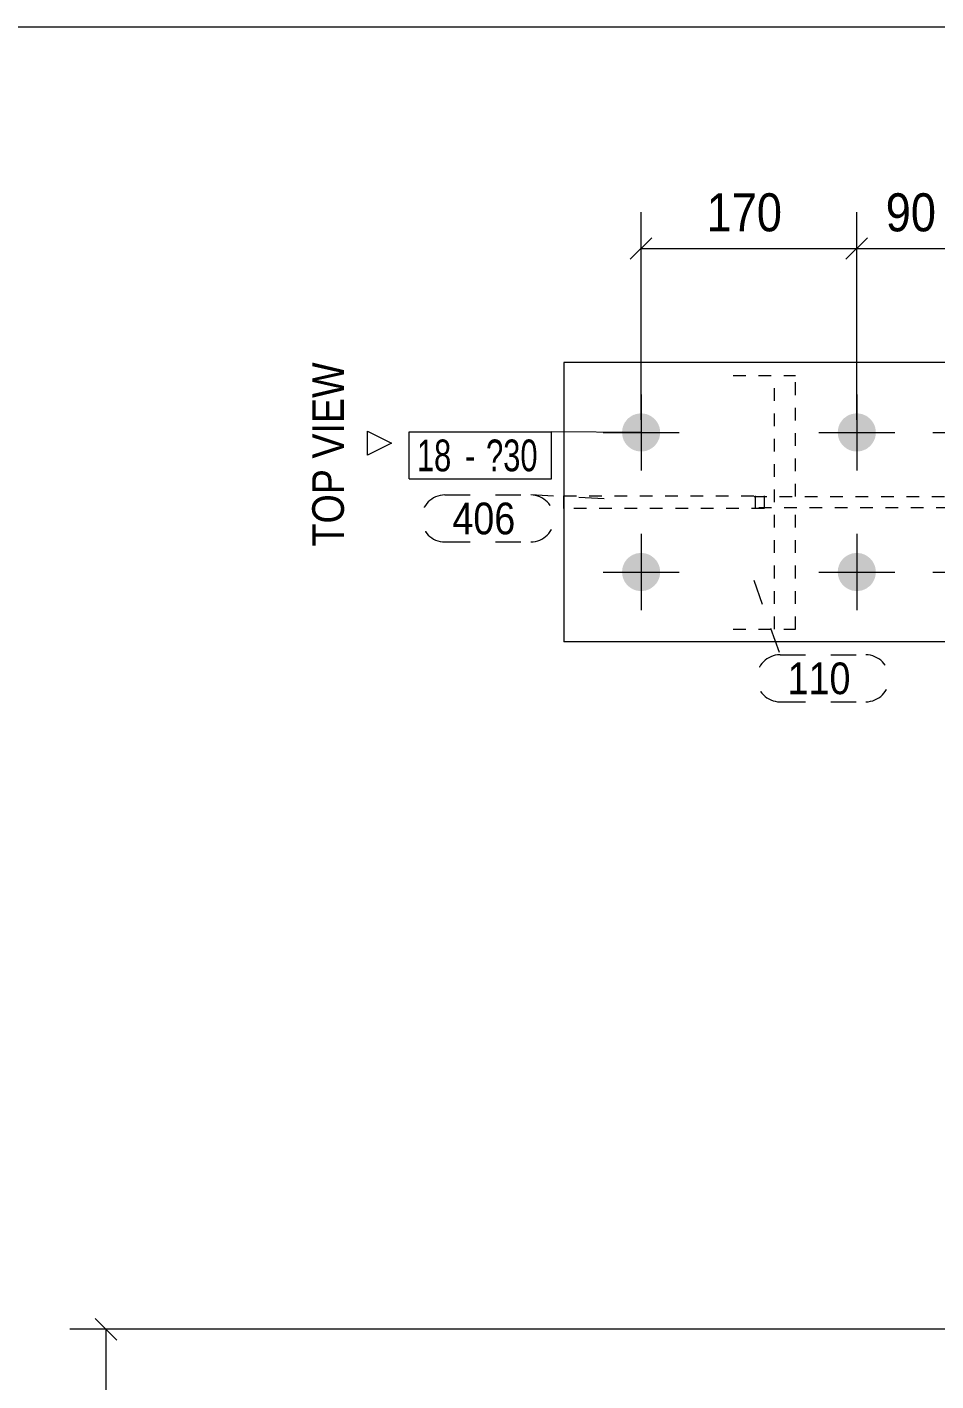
# Model space of a CAD drawing. Header units: millimetres. Extents: x 2 to 579, y 1 to 825.
# Drawn here: x 133.2 to 204.8, y 718.3 to 825 of the extents above; entities that cross this region are included whole.
import ezdxf

# ---------------------------------------------------------------- set-up
doc = ezdxf.new("R2010")
doc.units = ezdxf.units.MM
for name, pattern in [('XKITLINE00', [0]), ('XKITLINE01', [4, 1, -1, 1, -1]), ('XKITLINE02', [4, 2, -2]), ('XKITLINE03', [6, 3, -1, 1, -1])]:
    doc.linetypes.add(name, pattern=pattern)
for name, color, linetype, lineweight in [('Bolt', 3, 'Continuous', 0), ('BoltMark', 7, 'Continuous', 0), ('Dimensions', 7, 'Continuous', 0), ('DrawingSheet', 5, 'Continuous', 0), ('OtherObjectType', 7, 'Continuous', 0), ('Part', 2, 'Continuous', 0), ('PartMark', 7, 'Continuous', 0)]:
    doc.layers.add(name, color=color, linetype=linetype, lineweight=lineweight)
doc.styles.add('ARIAL', font='ARIAL.TTF')
doc.styles.add('ARIAL_NARROW', font='ARIALN.TTF')

# ---------------------------------------------------------------- blocks, each defined once
blk = doc.blocks.new('*A45')
at = {"layer": 'Bolt'}
for points in [[(181.61, 794.55), (181.64, 794.55), (181.68, 794.55), (181.72, 794.54), (181.75, 794.54), (181.79, 794.53), (181.83, 794.53), (181.86, 794.52), (181.9, 794.51), (181.94, 794.51), (181.97, 794.5), (182.01, 794.49), (182.04, 794.47), (182.08, 794.46), (182.11, 794.45), (182.14, 794.44), (182.18, 794.42), (182.21, 794.41), (182.25, 794.39), (182.28, 794.37), (182.31, 794.36), (182.34, 794.34), (182.37, 794.32), (182.4, 794.3), (182.43, 794.28), (182.46, 794.25), (182.49, 794.23), (182.52, 794.21), (182.55, 794.19), (182.58, 794.16), (182.61, 794.14), (182.63, 794.11), (182.66, 794.08), (182.68, 794.06), (182.71, 794.03), (182.73, 794), (182.75, 793.97), (182.78, 793.94), (182.8, 793.91), (182.82, 793.88), (182.84, 793.85), (182.86, 793.82), (182.88, 793.79), (182.89, 793.76), (182.91, 793.72), (182.93, 793.69), (182.94, 793.66), (182.96, 793.62), (182.97, 793.59), (182.98, 793.56), (183, 793.52), (183.01, 793.49), (183.02, 793.45), (183.03, 793.41), (183.03, 793.38), (183.04, 793.34), (183.05, 793.31), (183.05, 793.27), (183.06, 793.23), (183.06, 793.2), (183.07, 793.16), (183.07, 793.12), (183.07, 793.09), (183.07, 793.05), (183.07, 793.01), (183.07, 792.98), (183.07, 792.94), (183.06, 792.9), (183.06, 792.87), (183.05, 792.83), (183.05, 792.79), (183.04, 792.76), (183.03, 792.72), (183.03, 792.69), (183.02, 792.65), (183.01, 792.61), (183, 792.58), (182.98, 792.54), (182.97, 792.51), (182.96, 792.48), (182.94, 792.44), (182.93, 792.41), (182.91, 792.38), (182.89, 792.34), (182.88, 792.31), (182.86, 792.28), (182.84, 792.25), (182.82, 792.22), (182.8, 792.19), (182.78, 792.16), (182.75, 792.13), (182.73, 792.1), (182.71, 792.07), (182.68, 792.04), (182.66, 792.02), (182.63, 791.99), (182.61, 791.96), (182.58, 791.94), (182.55, 791.91), (182.52, 791.89), (182.49, 791.87), (182.46, 791.85), (182.43, 791.82), (182.4, 791.8), (182.37, 791.78), (182.34, 791.76), (182.31, 791.74), (182.28, 791.73), (182.25, 791.71), (182.21, 791.69), (182.18, 791.68), (182.14, 791.66), (182.11, 791.65), (182.08, 791.64), (182.04, 791.63), (182.01, 791.61), (181.97, 791.6), (181.94, 791.59), (181.9, 791.59), (181.86, 791.58), (181.83, 791.57), (181.79, 791.57), (181.75, 791.56), (181.72, 791.56), (181.68, 791.55), (181.64, 791.55), (181.61, 791.55), (181.57, 791.55), (181.53, 791.55), (181.5, 791.55), (181.46, 791.55), (181.42, 791.56), (181.39, 791.56), (181.35, 791.57), (181.31, 791.57), (181.28, 791.58), (181.24, 791.59), (181.21, 791.59), (181.17, 791.6), (181.14, 791.61), (181.1, 791.63), (181.07, 791.64), (181.03, 791.65), (181, 791.66), (180.96, 791.68), (180.93, 791.69), (180.9, 791.71), (180.86, 791.73), (180.83, 791.74), (180.8, 791.76), (180.77, 791.78), (180.74, 791.8), (180.71, 791.82), (180.68, 791.85), (180.65, 791.87), (180.62, 791.89), (180.59, 791.91), (180.56, 791.94), (180.54, 791.96), (180.51, 791.99), (180.48, 792.02), (180.46, 792.04), (180.44, 792.07), (180.41, 792.1), (180.39, 792.13), (180.37, 792.16), (180.34, 792.19), (180.32, 792.22), (180.3, 792.25), (180.28, 792.28), (180.27, 792.31), (180.25, 792.34), (180.23, 792.38), (180.21, 792.41), (180.2, 792.44), (180.19, 792.48), (180.17, 792.51), (180.16, 792.54), (180.15, 792.58), (180.14, 792.61), (180.13, 792.65), (180.12, 792.69), (180.11, 792.72), (180.1, 792.76), (180.09, 792.79), (180.09, 792.83), (180.08, 792.87), (180.08, 792.9), (180.08, 792.94), (180.07, 792.98), (180.07, 793.01), (180.07, 793.05), (180.07, 793.09), (180.07, 793.12), (180.08, 793.16), (180.08, 793.2), (180.08, 793.23), (180.09, 793.27), (180.09, 793.31), (180.1, 793.34), (180.11, 793.38), (180.12, 793.41), (180.13, 793.45), (180.14, 793.49), (180.15, 793.52), (180.16, 793.56), (180.17, 793.59), (180.19, 793.62), (180.2, 793.66), (180.21, 793.69), (180.23, 793.72), (180.25, 793.76), (180.27, 793.79), (180.28, 793.82), (180.3, 793.85), (180.32, 793.88), (180.34, 793.91), (180.37, 793.94), (180.39, 793.97), (180.41, 794), (180.44, 794.03), (180.46, 794.06), (180.48, 794.08), (180.51, 794.11), (180.54, 794.14), (180.56, 794.16), (180.59, 794.19), (180.62, 794.21), (180.65, 794.23), (180.68, 794.25), (180.71, 794.28), (180.74, 794.3), (180.77, 794.32), (180.8, 794.34), (180.83, 794.36), (180.86, 794.37), (180.9, 794.39), (180.93, 794.41), (180.96, 794.42), (181, 794.44), (181.03, 794.45), (181.07, 794.46), (181.1, 794.47), (181.14, 794.49), (181.17, 794.5), (181.21, 794.51), (181.24, 794.51), (181.28, 794.52), (181.31, 794.53), (181.35, 794.53), (181.39, 794.54), (181.42, 794.54), (181.46, 794.55), (181.5, 794.55), (181.53, 794.55), (181.57, 794.55)], [(198.61, 794.55), (198.64, 794.55), (198.68, 794.55), (198.72, 794.54), (198.75, 794.54), (198.79, 794.53), (198.83, 794.53), (198.86, 794.52), (198.9, 794.51), (198.94, 794.51), (198.97, 794.5), (199.01, 794.49), (199.04, 794.47), (199.08, 794.46), (199.11, 794.45), (199.14, 794.44), (199.18, 794.42), (199.21, 794.41), (199.25, 794.39), (199.28, 794.37), (199.31, 794.36), (199.34, 794.34), (199.37, 794.32), (199.4, 794.3), (199.43, 794.28), (199.46, 794.25), (199.49, 794.23), (199.52, 794.21), (199.55, 794.19), (199.58, 794.16), (199.61, 794.14), (199.63, 794.11), (199.66, 794.08), (199.68, 794.06), (199.71, 794.03), (199.73, 794), (199.75, 793.97), (199.78, 793.94), (199.8, 793.91), (199.82, 793.88), (199.84, 793.85), (199.86, 793.82), (199.88, 793.79), (199.89, 793.76), (199.91, 793.72), (199.93, 793.69), (199.94, 793.66), (199.96, 793.62), (199.97, 793.59), (199.98, 793.56), (200, 793.52), (200.01, 793.49), (200.02, 793.45), (200.03, 793.41), (200.03, 793.38), (200.04, 793.34), (200.05, 793.31), (200.05, 793.27), (200.06, 793.23), (200.06, 793.2), (200.07, 793.16), (200.07, 793.12), (200.07, 793.09), (200.07, 793.05), (200.07, 793.01), (200.07, 792.98), (200.07, 792.94), (200.06, 792.9), (200.06, 792.87), (200.05, 792.83), (200.05, 792.79), (200.04, 792.76), (200.03, 792.72), (200.03, 792.69), (200.02, 792.65), (200.01, 792.61), (200, 792.58), (199.98, 792.54), (199.97, 792.51), (199.96, 792.48), (199.94, 792.44), (199.93, 792.41), (199.91, 792.38), (199.89, 792.34), (199.88, 792.31), (199.86, 792.28), (199.84, 792.25), (199.82, 792.22), (199.8, 792.19), (199.78, 792.16), (199.75, 792.13), (199.73, 792.1), (199.71, 792.07), (199.68, 792.04), (199.66, 792.02), (199.63, 791.99), (199.61, 791.96), (199.58, 791.94), (199.55, 791.91), (199.52, 791.89), (199.49, 791.87), (199.46, 791.85), (199.43, 791.82), (199.4, 791.8), (199.37, 791.78), (199.34, 791.76), (199.31, 791.74), (199.28, 791.73), (199.25, 791.71), (199.21, 791.69), (199.18, 791.68), (199.14, 791.66), (199.11, 791.65), (199.08, 791.64), (199.04, 791.63), (199.01, 791.61), (198.97, 791.6), (198.94, 791.59), (198.9, 791.59), (198.86, 791.58), (198.83, 791.57), (198.79, 791.57), (198.75, 791.56), (198.72, 791.56), (198.68, 791.55), (198.64, 791.55), (198.61, 791.55), (198.57, 791.55), (198.53, 791.55), (198.5, 791.55), (198.46, 791.55), (198.42, 791.56), (198.39, 791.56), (198.35, 791.57), (198.31, 791.57), (198.28, 791.58), (198.24, 791.59), (198.21, 791.59), (198.17, 791.6), (198.14, 791.61), (198.1, 791.63), (198.07, 791.64), (198.03, 791.65), (198, 791.66), (197.96, 791.68), (197.93, 791.69), (197.9, 791.71), (197.86, 791.73), (197.83, 791.74), (197.8, 791.76), (197.77, 791.78), (197.74, 791.8), (197.71, 791.82), (197.68, 791.85), (197.65, 791.87), (197.62, 791.89), (197.59, 791.91), (197.56, 791.94), (197.54, 791.96), (197.51, 791.99), (197.48, 792.02), (197.46, 792.04), (197.44, 792.07), (197.41, 792.1), (197.39, 792.13), (197.37, 792.16), (197.34, 792.19), (197.32, 792.22), (197.3, 792.25), (197.28, 792.28), (197.27, 792.31), (197.25, 792.34), (197.23, 792.38), (197.21, 792.41), (197.2, 792.44), (197.19, 792.48), (197.17, 792.51), (197.16, 792.54), (197.15, 792.58), (197.14, 792.61), (197.13, 792.65), (197.12, 792.69), (197.11, 792.72), (197.1, 792.76), (197.09, 792.79), (197.09, 792.83), (197.08, 792.87), (197.08, 792.9), (197.08, 792.94), (197.07, 792.98), (197.07, 793.01), (197.07, 793.05), (197.07, 793.09), (197.07, 793.12), (197.08, 793.16), (197.08, 793.2), (197.08, 793.23), (197.09, 793.27), (197.09, 793.31), (197.1, 793.34), (197.11, 793.38), (197.12, 793.41), (197.13, 793.45), (197.14, 793.49), (197.15, 793.52), (197.16, 793.56), (197.17, 793.59), (197.19, 793.62), (197.2, 793.66), (197.21, 793.69), (197.23, 793.72), (197.25, 793.76), (197.27, 793.79), (197.28, 793.82), (197.3, 793.85), (197.32, 793.88), (197.34, 793.91), (197.37, 793.94), (197.39, 793.97), (197.41, 794), (197.44, 794.03), (197.46, 794.06), (197.48, 794.08), (197.51, 794.11), (197.54, 794.14), (197.56, 794.16), (197.59, 794.19), (197.62, 794.21), (197.65, 794.23), (197.68, 794.25), (197.71, 794.28), (197.74, 794.3), (197.77, 794.32), (197.8, 794.34), (197.83, 794.36), (197.86, 794.37), (197.9, 794.39), (197.93, 794.41), (197.96, 794.42), (198, 794.44), (198.03, 794.45), (198.07, 794.46), (198.1, 794.47), (198.14, 794.49), (198.17, 794.5), (198.21, 794.51), (198.24, 794.51), (198.28, 794.52), (198.31, 794.53), (198.35, 794.53), (198.39, 794.54), (198.42, 794.54), (198.46, 794.55), (198.5, 794.55), (198.53, 794.55), (198.57, 794.55)], [(181.61, 783.55), (181.64, 783.55), (181.68, 783.55), (181.72, 783.54), (181.75, 783.54), (181.79, 783.53), (181.83, 783.53), (181.86, 783.52), (181.9, 783.51), (181.94, 783.51), (181.97, 783.5), (182.01, 783.49), (182.04, 783.47), (182.08, 783.46), (182.11, 783.45), (182.14, 783.44), (182.18, 783.42), (182.21, 783.41), (182.25, 783.39), (182.28, 783.37), (182.31, 783.36), (182.34, 783.34), (182.37, 783.32), (182.4, 783.3), (182.43, 783.28), (182.46, 783.25), (182.49, 783.23), (182.52, 783.21), (182.55, 783.19), (182.58, 783.16), (182.61, 783.14), (182.63, 783.11), (182.66, 783.08), (182.68, 783.06), (182.71, 783.03), (182.73, 783), (182.75, 782.97), (182.78, 782.94), (182.8, 782.91), (182.82, 782.88), (182.84, 782.85), (182.86, 782.82), (182.88, 782.79), (182.89, 782.76), (182.91, 782.72), (182.93, 782.69), (182.94, 782.66), (182.96, 782.62), (182.97, 782.59), (182.98, 782.56), (183, 782.52), (183.01, 782.49), (183.02, 782.45), (183.03, 782.41), (183.03, 782.38), (183.04, 782.34), (183.05, 782.31), (183.05, 782.27), (183.06, 782.23), (183.06, 782.2), (183.07, 782.16), (183.07, 782.12), (183.07, 782.09), (183.07, 782.05), (183.07, 782.01), (183.07, 781.98), (183.07, 781.94), (183.06, 781.9), (183.06, 781.87), (183.05, 781.83), (183.05, 781.79), (183.04, 781.76), (183.03, 781.72), (183.03, 781.69), (183.02, 781.65), (183.01, 781.61), (183, 781.58), (182.98, 781.54), (182.97, 781.51), (182.96, 781.48), (182.94, 781.44), (182.93, 781.41), (182.91, 781.38), (182.89, 781.34), (182.88, 781.31), (182.86, 781.28), (182.84, 781.25), (182.82, 781.22), (182.8, 781.19), (182.78, 781.16), (182.75, 781.13), (182.73, 781.1), (182.71, 781.07), (182.68, 781.04), (182.66, 781.02), (182.63, 780.99), (182.61, 780.96), (182.58, 780.94), (182.55, 780.91), (182.52, 780.89), (182.49, 780.87), (182.46, 780.85), (182.43, 780.82), (182.4, 780.8), (182.37, 780.78), (182.34, 780.76), (182.31, 780.74), (182.28, 780.73), (182.25, 780.71), (182.21, 780.69), (182.18, 780.68), (182.14, 780.66), (182.11, 780.65), (182.08, 780.64), (182.04, 780.63), (182.01, 780.61), (181.97, 780.6), (181.94, 780.59), (181.9, 780.59), (181.86, 780.58), (181.83, 780.57), (181.79, 780.57), (181.75, 780.56), (181.72, 780.56), (181.68, 780.55), (181.64, 780.55), (181.61, 780.55), (181.57, 780.55), (181.53, 780.55), (181.5, 780.55), (181.46, 780.55), (181.42, 780.56), (181.39, 780.56), (181.35, 780.57), (181.31, 780.57), (181.28, 780.58), (181.24, 780.59), (181.21, 780.59), (181.17, 780.6), (181.14, 780.61), (181.1, 780.63), (181.07, 780.64), (181.03, 780.65), (181, 780.66), (180.96, 780.68), (180.93, 780.69), (180.9, 780.71), (180.86, 780.73), (180.83, 780.74), (180.8, 780.76), (180.77, 780.78), (180.74, 780.8), (180.71, 780.82), (180.68, 780.85), (180.65, 780.87), (180.62, 780.89), (180.59, 780.91), (180.56, 780.94), (180.54, 780.96), (180.51, 780.99), (180.48, 781.02), (180.46, 781.04), (180.44, 781.07), (180.41, 781.1), (180.39, 781.13), (180.37, 781.16), (180.34, 781.19), (180.32, 781.22), (180.3, 781.25), (180.28, 781.28), (180.27, 781.31), (180.25, 781.34), (180.23, 781.38), (180.21, 781.41), (180.2, 781.44), (180.19, 781.48), (180.17, 781.51), (180.16, 781.54), (180.15, 781.58), (180.14, 781.61), (180.13, 781.65), (180.12, 781.69), (180.11, 781.72), (180.1, 781.76), (180.09, 781.79), (180.09, 781.83), (180.08, 781.87), (180.08, 781.9), (180.08, 781.94), (180.07, 781.98), (180.07, 782.01), (180.07, 782.05), (180.07, 782.09), (180.07, 782.12), (180.08, 782.16), (180.08, 782.2), (180.08, 782.23), (180.09, 782.27), (180.09, 782.31), (180.1, 782.34), (180.11, 782.38), (180.12, 782.41), (180.13, 782.45), (180.14, 782.49), (180.15, 782.52), (180.16, 782.56), (180.17, 782.59), (180.19, 782.62), (180.2, 782.66), (180.21, 782.69), (180.23, 782.72), (180.25, 782.76), (180.27, 782.79), (180.28, 782.82), (180.3, 782.85), (180.32, 782.88), (180.34, 782.91), (180.37, 782.94), (180.39, 782.97), (180.41, 783), (180.44, 783.03), (180.46, 783.06), (180.48, 783.08), (180.51, 783.11), (180.54, 783.14), (180.56, 783.16), (180.59, 783.19), (180.62, 783.21), (180.65, 783.23), (180.68, 783.25), (180.71, 783.28), (180.74, 783.3), (180.77, 783.32), (180.8, 783.34), (180.83, 783.36), (180.86, 783.37), (180.9, 783.39), (180.93, 783.41), (180.96, 783.42), (181, 783.44), (181.03, 783.45), (181.07, 783.46), (181.1, 783.47), (181.14, 783.49), (181.17, 783.5), (181.21, 783.51), (181.24, 783.51), (181.28, 783.52), (181.31, 783.53), (181.35, 783.53), (181.39, 783.54), (181.42, 783.54), (181.46, 783.55), (181.5, 783.55), (181.53, 783.55), (181.57, 783.55)], [(198.61, 783.55), (198.64, 783.55), (198.68, 783.55), (198.72, 783.54), (198.75, 783.54), (198.79, 783.53), (198.83, 783.53), (198.86, 783.52), (198.9, 783.51), (198.94, 783.51), (198.97, 783.5), (199.01, 783.49), (199.04, 783.47), (199.08, 783.46), (199.11, 783.45), (199.14, 783.44), (199.18, 783.42), (199.21, 783.41), (199.25, 783.39), (199.28, 783.37), (199.31, 783.36), (199.34, 783.34), (199.37, 783.32), (199.4, 783.3), (199.43, 783.28), (199.46, 783.25), (199.49, 783.23), (199.52, 783.21), (199.55, 783.19), (199.58, 783.16), (199.61, 783.14), (199.63, 783.11), (199.66, 783.08), (199.68, 783.06), (199.71, 783.03), (199.73, 783), (199.75, 782.97), (199.78, 782.94), (199.8, 782.91), (199.82, 782.88), (199.84, 782.85), (199.86, 782.82), (199.88, 782.79), (199.89, 782.76), (199.91, 782.72), (199.93, 782.69), (199.94, 782.66), (199.96, 782.62), (199.97, 782.59), (199.98, 782.56), (200, 782.52), (200.01, 782.49), (200.02, 782.45), (200.03, 782.41), (200.03, 782.38), (200.04, 782.34), (200.05, 782.31), (200.05, 782.27), (200.06, 782.23), (200.06, 782.2), (200.07, 782.16), (200.07, 782.12), (200.07, 782.09), (200.07, 782.05), (200.07, 782.01), (200.07, 781.98), (200.07, 781.94), (200.06, 781.9), (200.06, 781.87), (200.05, 781.83), (200.05, 781.79), (200.04, 781.76), (200.03, 781.72), (200.03, 781.69), (200.02, 781.65), (200.01, 781.61), (200, 781.58), (199.98, 781.54), (199.97, 781.51), (199.96, 781.48), (199.94, 781.44), (199.93, 781.41), (199.91, 781.38), (199.89, 781.34), (199.88, 781.31), (199.86, 781.28), (199.84, 781.25), (199.82, 781.22), (199.8, 781.19), (199.78, 781.16), (199.75, 781.13), (199.73, 781.1), (199.71, 781.07), (199.68, 781.04), (199.66, 781.02), (199.63, 780.99), (199.61, 780.96), (199.58, 780.94), (199.55, 780.91), (199.52, 780.89), (199.49, 780.87), (199.46, 780.85), (199.43, 780.82), (199.4, 780.8), (199.37, 780.78), (199.34, 780.76), (199.31, 780.74), (199.28, 780.73), (199.25, 780.71), (199.21, 780.69), (199.18, 780.68), (199.14, 780.66), (199.11, 780.65), (199.08, 780.64), (199.04, 780.63), (199.01, 780.61), (198.97, 780.6), (198.94, 780.59), (198.9, 780.59), (198.86, 780.58), (198.83, 780.57), (198.79, 780.57), (198.75, 780.56), (198.72, 780.56), (198.68, 780.55), (198.64, 780.55), (198.61, 780.55), (198.57, 780.55), (198.53, 780.55), (198.5, 780.55), (198.46, 780.55), (198.42, 780.56), (198.39, 780.56), (198.35, 780.57), (198.31, 780.57), (198.28, 780.58), (198.24, 780.59), (198.21, 780.59), (198.17, 780.6), (198.14, 780.61), (198.1, 780.63), (198.07, 780.64), (198.03, 780.65), (198, 780.66), (197.96, 780.68), (197.93, 780.69), (197.9, 780.71), (197.86, 780.73), (197.83, 780.74), (197.8, 780.76), (197.77, 780.78), (197.74, 780.8), (197.71, 780.82), (197.68, 780.85), (197.65, 780.87), (197.62, 780.89), (197.59, 780.91), (197.56, 780.94), (197.54, 780.96), (197.51, 780.99), (197.48, 781.02), (197.46, 781.04), (197.44, 781.07), (197.41, 781.1), (197.39, 781.13), (197.37, 781.16), (197.34, 781.19), (197.32, 781.22), (197.3, 781.25), (197.28, 781.28), (197.27, 781.31), (197.25, 781.34), (197.23, 781.38), (197.21, 781.41), (197.2, 781.44), (197.19, 781.48), (197.17, 781.51), (197.16, 781.54), (197.15, 781.58), (197.14, 781.61), (197.13, 781.65), (197.12, 781.69), (197.11, 781.72), (197.1, 781.76), (197.09, 781.79), (197.09, 781.83), (197.08, 781.87), (197.08, 781.9), (197.08, 781.94), (197.07, 781.98), (197.07, 782.01), (197.07, 782.05), (197.07, 782.09), (197.07, 782.12), (197.08, 782.16), (197.08, 782.2), (197.08, 782.23), (197.09, 782.27), (197.09, 782.31), (197.1, 782.34), (197.11, 782.38), (197.12, 782.41), (197.13, 782.45), (197.14, 782.49), (197.15, 782.52), (197.16, 782.56), (197.17, 782.59), (197.19, 782.62), (197.2, 782.66), (197.21, 782.69), (197.23, 782.72), (197.25, 782.76), (197.27, 782.79), (197.28, 782.82), (197.3, 782.85), (197.32, 782.88), (197.34, 782.91), (197.37, 782.94), (197.39, 782.97), (197.41, 783), (197.44, 783.03), (197.46, 783.06), (197.48, 783.08), (197.51, 783.11), (197.54, 783.14), (197.56, 783.16), (197.59, 783.19), (197.62, 783.21), (197.65, 783.23), (197.68, 783.25), (197.71, 783.28), (197.74, 783.3), (197.77, 783.32), (197.8, 783.34), (197.83, 783.36), (197.86, 783.37), (197.9, 783.39), (197.93, 783.41), (197.96, 783.42), (198, 783.44), (198.03, 783.45), (198.07, 783.46), (198.1, 783.47), (198.14, 783.49), (198.17, 783.5), (198.21, 783.51), (198.24, 783.51), (198.28, 783.52), (198.31, 783.53), (198.35, 783.53), (198.39, 783.54), (198.42, 783.54), (198.46, 783.55), (198.5, 783.55), (198.53, 783.55), (198.57, 783.55)]]:
    blk.add_hatch(color=3, dxfattribs=at).paths.add_polyline_path(points, flags=17)
at = {"layer": 'Bolt', "color": 3, "linetype": 'XKITLINE00', "lineweight": 0}
for p, q in [((181.57, 796.05), (181.57, 790.05)), ((198.57, 796.05), (198.57, 790.05)), ((178.57, 793.05), (184.57, 793.05)), ((195.57, 793.05), (201.57, 793.05)), ((204.57, 793.05), (210.57, 793.05)), ((181.57, 785.05), (181.57, 779.05)), ((198.57, 785.05), (198.57, 779.05)), ((178.57, 782.05), (184.57, 782.05)), ((195.57, 782.05), (201.57, 782.05)), ((204.57, 782.05), (210.57, 782.05))]:
    blk.add_line(p, q, dxfattribs=at)
blk = doc.blocks.new('*A47')
at = {"layer": 'Part', "color": 2, "linetype": 'XKITLINE00', "lineweight": 0}
for p, q in [((308.48, 798.55), (175.47, 798.55)), ((175.47, 798.55), (175.47, 776.55)), ((308.48, 776.55), (175.47, 776.55))]:
    blk.add_line(p, q, dxfattribs=at)
blk = doc.blocks.new('*A48')
at = {"layer": 'Part', "color": 7, "linetype": 'XKITLINE01', "lineweight": 0}
for p, q in [((175.47, 787.05), (175.47, 788.05)), ((175.47, 788.05), (191.27, 788.05)), ((190.58, 787.05), (190.58, 788.05)), ((191.27, 788.05), (191.27, 787.05)), ((191.27, 787.05), (175.47, 787.05))]:
    blk.add_line(p, q, dxfattribs=at)
blk = doc.blocks.new('*A49')
at = {"layer": 'Part', "color": 7, "linetype": 'XKITLINE01', "lineweight": 0}
for p, q in [((188.82, 797.55), (193.75, 797.55)), ((192.08, 777.55), (192.08, 797.55)), ((193.75, 788), (193.75, 797.55)), ((190.48, 788), (237.84, 788)), ((237.27, 787.1), (237.27, 788)), ((237.84, 788), (237.84, 787.1)), ((237.84, 787.1), (190.48, 787.1)), ((193.75, 777.55), (193.75, 787.1)), ((188.82, 777.55), (193.75, 777.55))]:
    blk.add_line(p, q, dxfattribs=at)
at = {"layer": 'Part', "color": 7, "linetype": 'XKITLINE03', "lineweight": 0}
blk.add_line((224.28, 787.55), (215.59, 787.55), dxfattribs=at)
blk = doc.blocks.new('*A57')
at = {"layer": 'DrawingSheet', "color": 5, "linetype": 'XKITLINE00', "lineweight": 0}
blk.add_line((579, 825), (5, 825), dxfattribs=at)
blk = doc.blocks.new('*A70')
at = {"layer": 'Dimensions', "color": 7, "linetype": 'XKITLINE00', "lineweight": 0}
for p, q in [((138.55, 723.2), (140.25, 721.51)), ((291.3, 722.36), (136.55, 722.36)), ((139.4, 85.7), (139.4, 722.36))]:
    blk.add_line(p, q, dxfattribs=at)
at = {"layer": 'Dimensions', "color": 3}
blk.add_point((139.4, 722.36), dxfattribs=at)
blk = doc.blocks.new('*A137')
at = {"layer": 'Dimensions', "color": 7, "linetype": 'XKITLINE00', "lineweight": 0}
for p, q in [((181.57, 794.05), (181.57, 810.4)), ((198.57, 794.05), (198.57, 810.4)), ((182.42, 808.4), (180.72, 806.7)), ((199.42, 808.4), (197.72, 806.7)), ((181.57, 807.55), (198.57, 807.55))]:
    blk.add_line(p, q, dxfattribs=at)
at = {"layer": 'Dimensions', "color": 3}
for p in [(181.57, 807.55), (198.57, 807.55)]:
    blk.add_point(p, dxfattribs=at)
at = {"layer": 'Dimensions', "color": 3, "style": 'ARIAL', "width": 0.85}
blk.add_text('170', height=3, dxfattribs=at).set_placement((186.73, 808.9))
blk = doc.blocks.new('*A138')
at = {"layer": 'Dimensions', "color": 7, "linetype": 'XKITLINE00', "lineweight": 0}
for p, q in [((198.57, 794.05), (198.57, 810.4)), ((207.57, 794.05), (207.57, 810.4)), ((199.42, 808.4), (197.72, 806.7)), ((208.42, 808.4), (206.72, 806.7)), ((198.57, 807.55), (207.57, 807.55))]:
    blk.add_line(p, q, dxfattribs=at)
at = {"layer": 'Dimensions', "color": 3}
for p in [(198.57, 807.55), (207.57, 807.55)]:
    blk.add_point(p, dxfattribs=at)
at = {"layer": 'Dimensions', "color": 3, "style": 'ARIAL', "width": 0.85}
blk.add_text('90', height=3, dxfattribs=at).set_placement((200.85, 808.9))
blk = doc.blocks.new('*A150')
at = {"layer": 'BoltMark', "color": 7, "linetype": 'XKITLINE00', "lineweight": 0}
for p, q in [((163.3, 793.09), (174.5, 793.09)), ((163.3, 789.39), (163.3, 793.09)), ((174.5, 789.39), (174.5, 793.09)), ((181.57, 793.05), (174.5, 793.09)), ((163.3, 789.39), (174.5, 789.39))]:
    blk.add_line(p, q, dxfattribs=at)
at = {"layer": 'BoltMark', "color": 3, "style": 'ARIAL_NARROW', "width": 0.85}
for s, p in [('18', (163.9, 789.99)), ('?30', (169.35, 789.99)), ('-', (167.69, 789.99))]:
    blk.add_text(s, height=2.5, dxfattribs=at).set_placement(p)
blk = doc.blocks.new('*A151')
at = {"layer": 'PartMark', "color": 7, "linetype": 'XKITLINE02', "lineweight": 0}
for p, q in [((190.45, 781.4), (192.52, 775.52)), ((192.52, 775.52), (199.28, 775.52)), ((192.52, 771.82), (199.28, 771.82))]:
    blk.add_line(p, q, dxfattribs=at)
for centre, start, end in [((192.52, 773.67), 90, 270), ((199.28, 773.67), 270, 90)]:
    blk.add_arc(centre, 1.85, start, end, dxfattribs=at)
at = {"layer": 'PartMark', "color": 3, "style": 'ARIAL', "width": 0.85}
blk.add_text('110', height=2.5, dxfattribs=at).set_placement((193.12, 772.42))
blk = doc.blocks.new('*A152')
at = {"layer": 'PartMark', "color": 7, "linetype": 'XKITLINE02', "lineweight": 0}
for p, q in [((166.1, 788.12), (172.87, 788.12)), ((178.66, 787.82), (172.87, 788.12)), ((166.1, 784.42), (172.87, 784.42))]:
    blk.add_line(p, q, dxfattribs=at)
for centre, start, end in [((166.1, 786.27), 90, 270), ((172.87, 786.27), 270, 90)]:
    blk.add_arc(centre, 1.85, start, end, dxfattribs=at)
at = {"layer": 'PartMark', "color": 3, "style": 'ARIAL', "width": 0.85}
blk.add_text('406', height=2.5, dxfattribs=at).set_placement((166.7, 785.02))
blk = doc.blocks.new('*A155')
at = {"layer": 'OtherObjectType', "color": 7, "linetype": 'XKITLINE00', "lineweight": 0}
for p, q in [((160.02, 791.27), (160.02, 793.15)), ((160.02, 793.15), (161.9, 792.21)), ((161.9, 792.21), (160.02, 791.27)), ((161.9, 792.21), (161.9, 792.21))]:
    blk.add_line(p, q, dxfattribs=at)
at = {"layer": 'OtherObjectType', "color": 7, "style": 'ARIAL', "width": 0.85}
blk.add_text('TOP VIEW', height=2.5, rotation=90, dxfattribs=at).set_placement((158.15, 784.06))

msp = doc.modelspace()

# ---------------------------------------------------------------- block references
at = {"lineweight": 0}
for name in ['*A57', '*A137', '*A138', '*A47', '*A49', '*A45', '*A150', '*A152', '*A48', '*A151', '*A70']:
    msp.add_blockref(name, (0, 0), dxfattribs=at)
at = {"layer": 'OtherObjectType', "lineweight": 0}
msp.add_blockref('*A155', (0, 0), dxfattribs=at)

doc.saveas('drawing.dxf')
